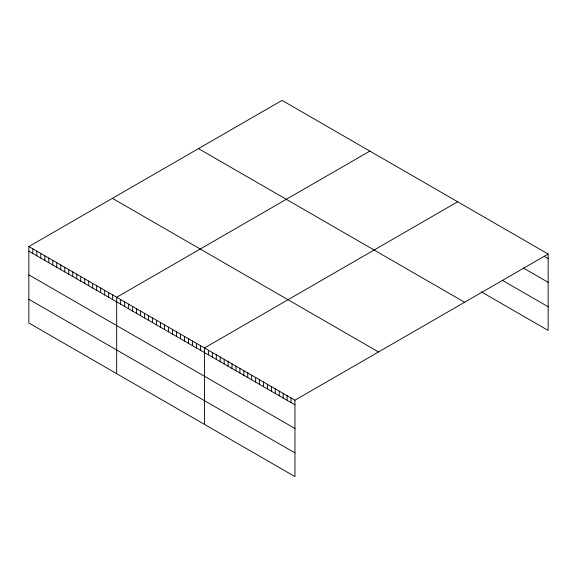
<?xml version="1.0" encoding="UTF-8"?>
<svg xmlns="http://www.w3.org/2000/svg" width="577" height="577" viewBox="0 0 577 577"><rect width="100%" height="100%" fill="white"/><g stroke="black" fill="none" stroke-linecap="round" stroke-linejoin="round"><path stroke-width="0.87" d="M548.15 254.024L294.962 400.2L294.962 476.616L28.85 322.976L28.85 246.559L282.038 100.384L548.15 254.024L548.15 330.441L481.276 291.825M369.857 151.087L116.669 297.263L116.669 373.68M457.669 201.784L204.482 347.96L204.482 424.376M544.219 256.368L548.15 258.633M523.238 267.944L548.15 282.333M502.257 280.249L548.15 306.74M198.488 148.621L464.6 302.261M112.4 198.322L378.512 351.963M28.85 246.559L294.962 400.2M28.85 251.175L294.962 404.816M28.85 274.868L294.962 428.509M28.85 299.283L294.962 452.923M291.032 397.928L291.032 402.544M287.094 395.656L287.094 400.272M283.163 393.384L283.163 398M279.225 391.112L279.225 395.728M275.294 388.848L275.294 393.456M271.363 386.576L271.363 391.184M267.425 384.304L267.425 388.912M263.494 382.032L263.494 386.64M259.556 379.76L259.556 384.369M255.625 377.488L255.625 382.104M251.687 375.216L251.687 379.832M247.757 372.944L247.757 377.56M243.826 370.672L243.826 375.288M239.888 368.4L239.888 373.016M235.957 366.135L235.957 370.744M232.019 363.863L232.019 368.472M228.088 361.591L228.088 366.2M224.157 359.32L224.157 363.928M220.219 357.048L220.219 361.664M216.288 354.776L216.288 359.392M212.35 352.504L212.35 357.12M208.42 350.232L208.42 354.848M200.493 345.659L200.493 350.268M196.505 343.351L196.505 347.967M192.509 341.05L192.509 345.659M188.52 338.742L188.52 343.358M184.525 336.441L184.525 341.05M180.536 334.133L180.536 338.749M176.54 331.833L176.54 336.441M172.552 329.525L172.552 334.141M168.556 327.224L168.556 331.833M164.568 324.916L164.568 329.532M160.579 322.615L160.579 327.224M156.583 320.307L156.583 324.923M152.595 318.006L152.595 322.615M148.599 315.698L148.599 320.314M144.611 313.398L144.611 318.006M140.615 311.09L140.615 315.706M136.626 308.782L136.626 313.398M132.631 306.481L132.631 311.09M128.642 304.173L128.642 308.789M124.654 301.872L124.654 306.481M120.658 299.564L120.658 304.18M112.674 294.955L112.674 299.571M108.685 292.654L108.685 297.263M104.689 290.346L104.689 294.962M100.701 288.046L100.701 292.654M96.705 285.738L96.705 290.354M92.717 283.437L92.717 288.046M88.728 281.129L88.728 285.745M84.732 278.828L84.732 283.437M80.744 276.52L80.744 281.136M76.748 274.219L76.748 278.828M72.76 271.911L72.76 276.527M68.764 269.61L68.764 274.219M64.775 267.302L64.775 271.918M60.787 264.994L60.787 269.61M56.791 262.694L56.791 267.302M52.803 260.386L52.803 265.002M48.807 258.085L48.807 262.694M44.818 255.777L44.818 260.393M40.823 253.476L40.823 258.085M36.834 251.168L36.834 255.784M32.839 248.867L32.839 253.476"/></g></svg>
